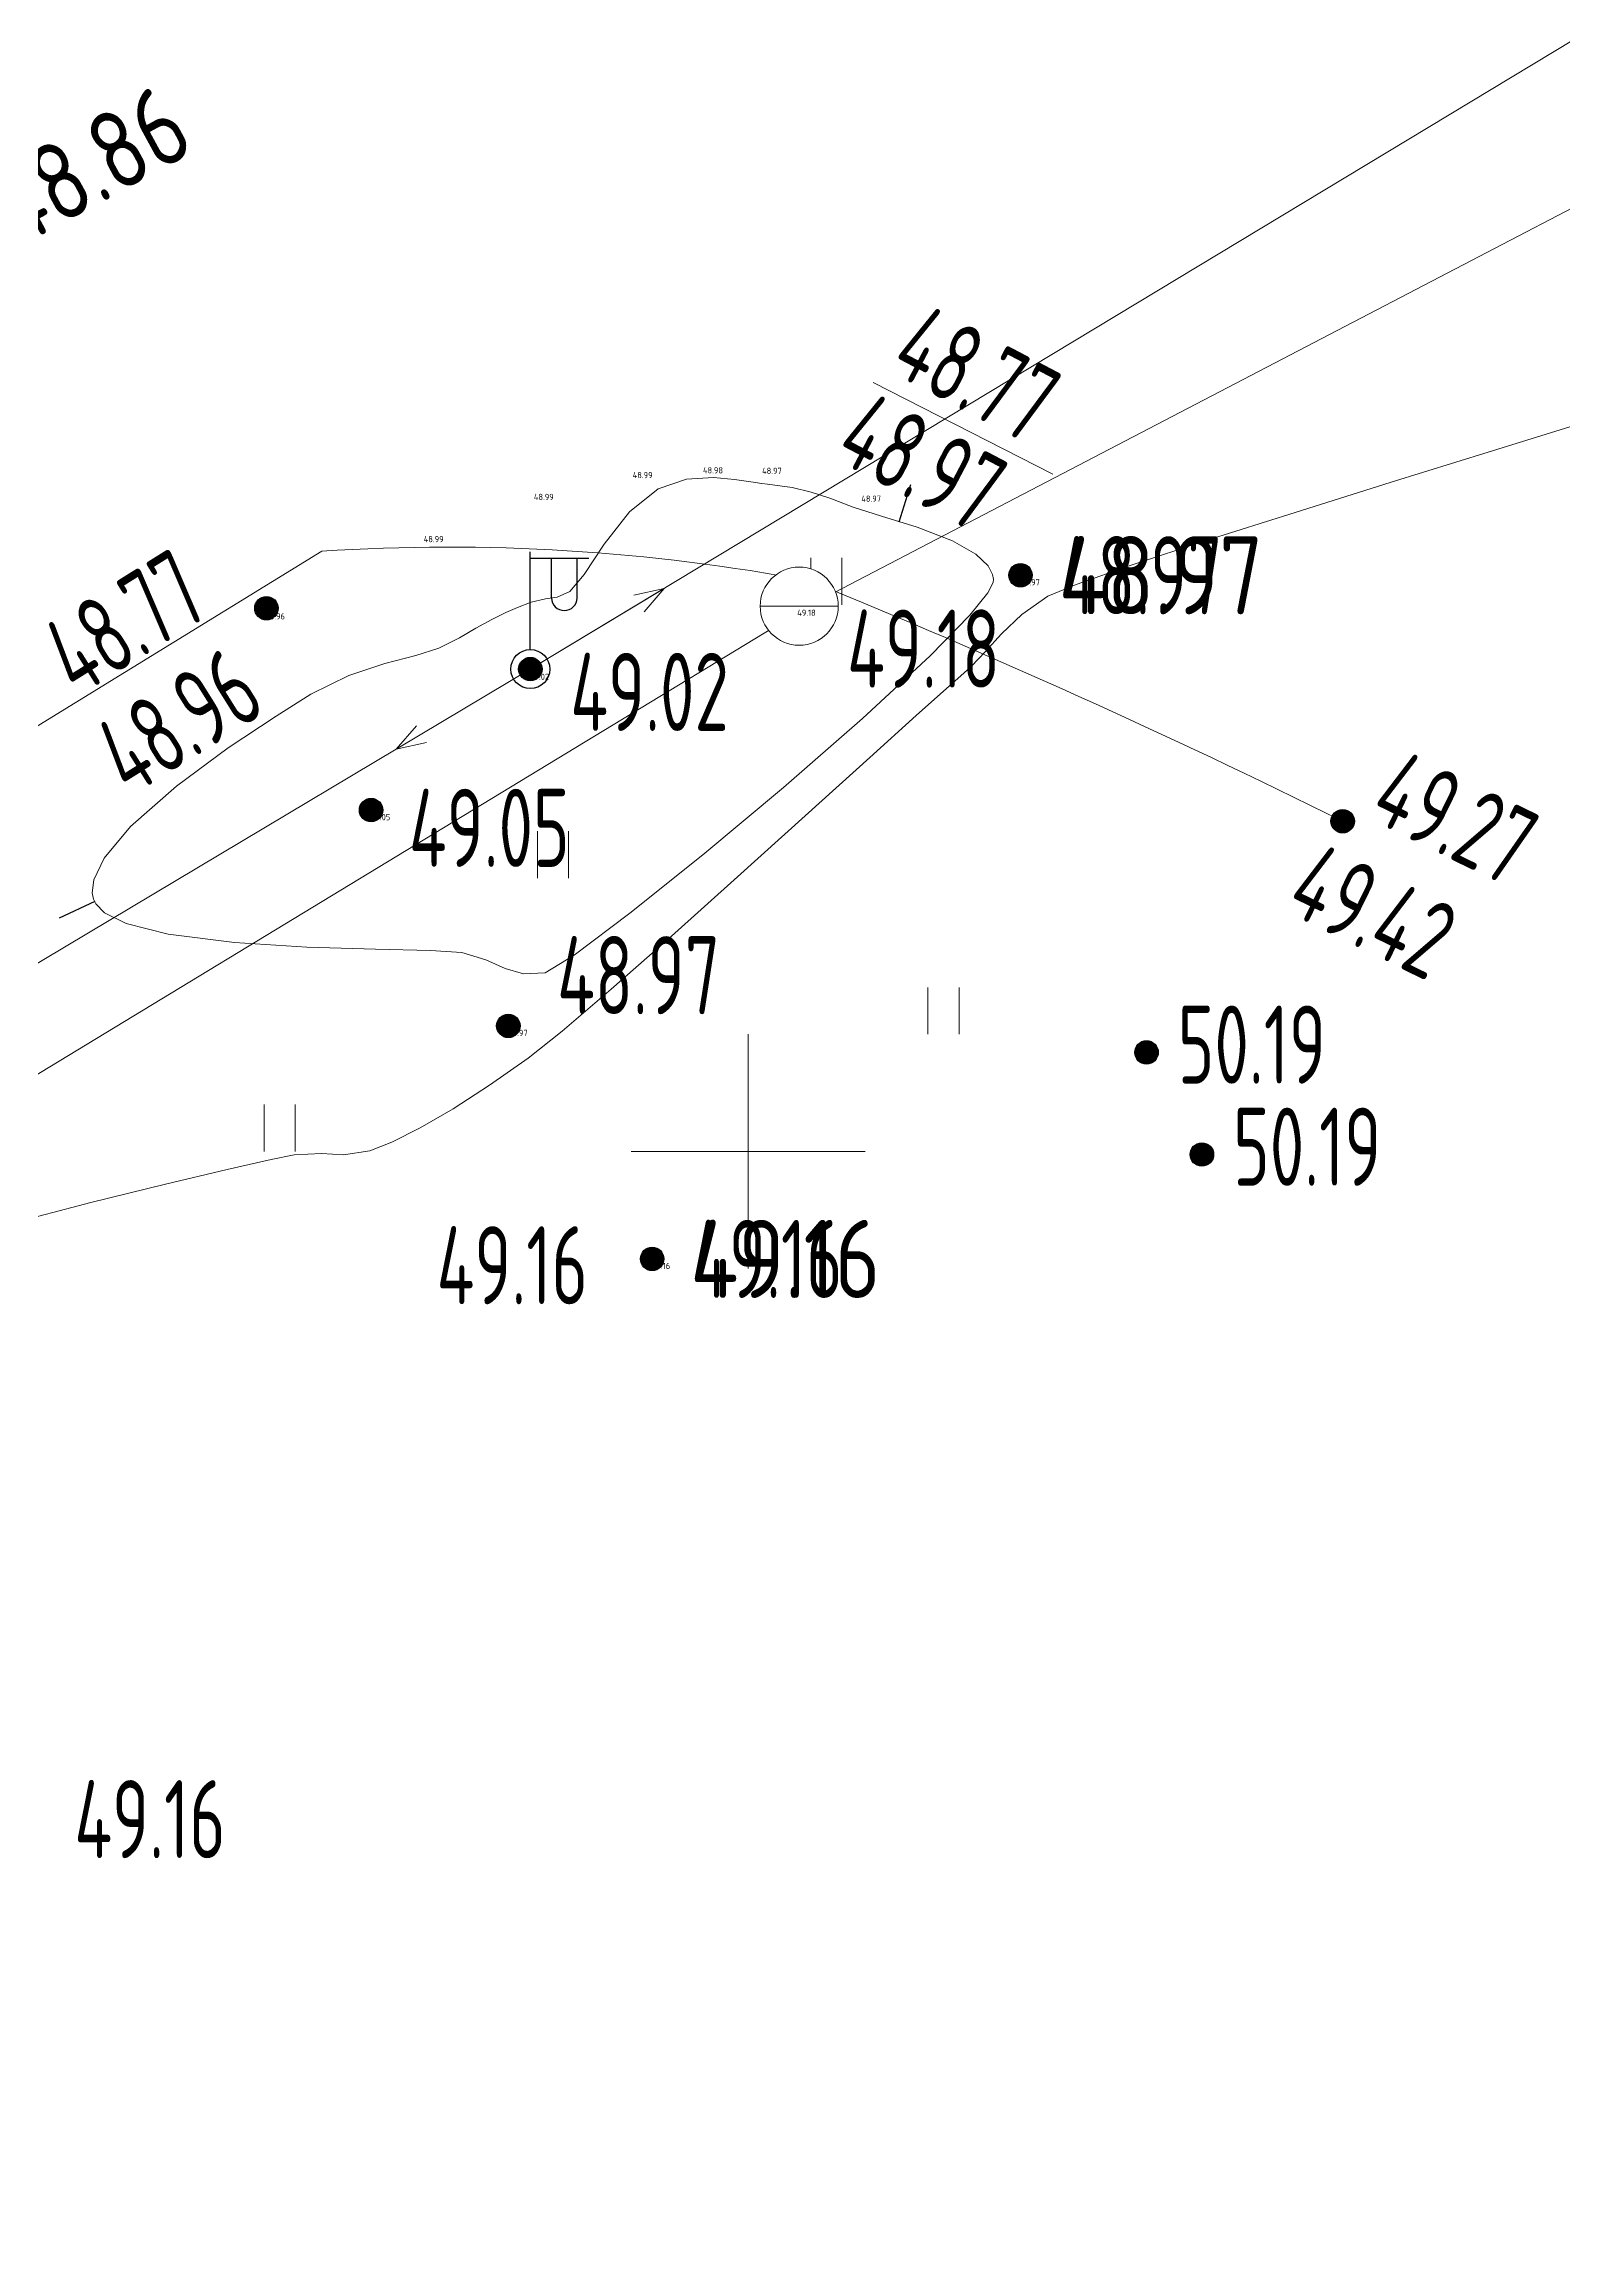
# Model space of a CAD drawing. Extents: x 1098675 to 1099684, y 381052 to 381453.
# Drawn here: x 1099290.98 to 1099310.45, y 381135.91 to 381164.18 of the extents above; entities that cross this region are included whole.
import ezdxf
from ezdxf.enums import TextEntityAlignment as Align

# ---------------------------------------------------------------- set-up
doc = ezdxf.new("R2010")
doc.units = 0
doc.header["$MEASUREMENT"] = 0
doc.set_wipeout_variables(frame=1)
doc.layers.add('С_ВЫСОТА', color=252, linetype='CONTINUOUS')
doc.layers.add('Съемка', color=253, linetype='CONTINUOUS', lineweight=20)
doc.styles.add('TOPO_D431', font='GOST2304A.ttf')
doc.styles.add('ГОСТ', font='GOST2304A.ttf', dxfattribs={"height": 2.5})
doc.linetypes.add('500_132_1', pattern='A,4,[3,Topography.shx,S=2.5,R=0,X=0,Y=0],4,-2', length=10)

# ---------------------------------------------------------------- blocks, each defined once
blk = doc.blocks.new('Съемка')
at = {"layer": 'Съемка', "linetype": 'Continuous', "lineweight": -2}
h = blk.add_hatch(color=8, dxfattribs=at)
h.dxf.hatch_style = 1
edge = h.paths.add_edge_path()
edge.add_arc((1099303.487, 381157.379), 0.15, 0, 360)
h = blk.add_hatch(color=8, dxfattribs=at)
h.dxf.hatch_style = 1
edge = h.paths.add_edge_path()
edge.add_arc((1099303.487, 381157.379), 0.15, 0, 360)
h = blk.add_hatch(color=8, dxfattribs=at)
h.dxf.hatch_style = 1
edge = h.paths.add_edge_path()
edge.add_arc((1099303.487, 381157.379), 0.15, 0, 360)
h = blk.add_hatch(color=8, dxfattribs=at)
h.dxf.hatch_style = 1
edge = h.paths.add_edge_path()
edge.add_arc((1099303.487, 381157.379), 0.15, 0, 360)
h = blk.add_hatch(color=8, dxfattribs=at)
h.dxf.hatch_style = 1
edge = h.paths.add_edge_path()
edge.add_arc((1099293.83, 381156.956), 0.15, 0, 360)
h = blk.add_hatch(color=8, dxfattribs=at)
h.dxf.hatch_style = 1
edge = h.paths.add_edge_path()
edge.add_arc((1099293.83, 381156.956), 0.15, 0, 360)
h = blk.add_hatch(color=8, dxfattribs=at)
h.dxf.hatch_style = 1
edge = h.paths.add_edge_path()
edge.add_arc((1099297.21, 381156.177), 0.15, 0, 360)
h = blk.add_hatch(color=8, dxfattribs=at)
h.dxf.hatch_style = 1
edge = h.paths.add_edge_path()
edge.add_arc((1099297.21, 381156.177), 0.15, 0, 360)
h = blk.add_hatch(color=8, dxfattribs=at)
h.dxf.hatch_style = 1
edge = h.paths.add_edge_path()
edge.add_arc((1099295.171, 381154.371), 0.15, 0, 360)
h = blk.add_hatch(color=8, dxfattribs=at)
h.dxf.hatch_style = 1
edge = h.paths.add_edge_path()
edge.add_arc((1099295.171, 381154.371), 0.15, 0, 360)
h = blk.add_hatch(color=8, dxfattribs=at)
h.dxf.hatch_style = 1
edge = h.paths.add_edge_path()
edge.add_arc((1099307.613, 381154.228), 0.15, 0, 360)
h = blk.add_hatch(color=8, dxfattribs=at)
h.dxf.hatch_style = 1
edge = h.paths.add_edge_path()
edge.add_arc((1099296.928, 381151.607), 0.15, 0, 360)
h = blk.add_hatch(color=8, dxfattribs=at)
h.dxf.hatch_style = 1
edge = h.paths.add_edge_path()
edge.add_arc((1099296.928, 381151.607), 0.15, 0, 360)
h = blk.add_hatch(color=8, dxfattribs=at)
h.dxf.hatch_style = 1
edge = h.paths.add_edge_path()
edge.add_arc((1099305.101, 381151.268), 0.15, 0, 360)
h = blk.add_hatch(color=8, dxfattribs=at)
h.dxf.hatch_style = 1
edge = h.paths.add_edge_path()
edge.add_arc((1099305.81, 381149.96), 0.15, 0, 360)
h = blk.add_hatch(color=8, dxfattribs=at)
h.dxf.hatch_style = 1
edge = h.paths.add_edge_path()
edge.add_arc((1099298.77, 381148.623), 0.15, 0, 360)
h = blk.add_hatch(color=8, dxfattribs=at)
h.dxf.hatch_style = 1
edge = h.paths.add_edge_path()
edge.add_arc((1099298.77, 381148.623), 0.15, 0, 360)
h = blk.add_hatch(color=8, dxfattribs=at)
h.dxf.hatch_style = 1
edge = h.paths.add_edge_path()
edge.add_arc((1099298.77, 381148.623), 0.15, 0, 360)
h = blk.add_hatch(color=8, dxfattribs=at)
h.dxf.hatch_style = 1
edge = h.paths.add_edge_path()
edge.add_arc((1099298.77, 381148.623), 0.15, 0, 360)
at = {"layer": 'Съемка', "color": 8, "linetype": 'Continuous', "lineweight": -2}
for p, q in [((1099297.21, 381156.427), (1099297.21, 381157.677)), ((1099297.96, 381157.592), (1099297.21, 381157.592)), ((1099297.479, 381157.086), (1099297.479, 381157.592)), ((1099297.81, 381157.086), (1099297.81, 381157.592))]:
    blk.add_line(p, q, dxfattribs=at)
at = {"layer": 'Съемка', "color": 8, "linetype": 'Continuous', "lineweight": 20}
for p, q in [((1099302.3, 381151.5), (1099302.3, 381152.1)), ((1099302.3, 381151.5), (1099302.3, 381152.1)), ((1099302.7, 381151.5), (1099302.7, 381152.1)), ((1099302.7, 381151.5), (1099302.7, 381152.1))]:
    blk.add_line(p, q, dxfattribs=at)
at = {"layer": 'Съемка', "color": 8, "linetype": '500_132_1', "ltscale": 0.5, "flags": 128}
blk.add_lwpolyline([(1099383.949, 381208.731), (1099326.921, 381172.344), (1099317.011, 381165.455), (1099300.8, 381157), (1099228.453, 381113.074)], dxfattribs=at)
at = {"layer": 'Съемка', "color": 8, "linetype": 'Continuous', "lineweight": 20}
for points in [[(1099271.394, 381160.454), (1099275.638, 381143.302), (1099297.21, 381156.177), (1099321.82, 381171.03)], [(1099300.8, 381157), (1099300.8, 381157.6)], [(1099301.2, 381157), (1099301.2, 381157.6)], [(1099297.21, 381156.177), (1099298.922, 381157.21)], [(1099298.537, 381157.123), (1099298.922, 381157.21), (1099298.666, 381156.909)], [(1099297.21, 381156.177), (1099295.493, 381155.152)], [(1099295.879, 381155.237), (1099295.493, 381155.152), (1099295.751, 381155.451)], [(1099297.3, 381153.5), (1099297.3, 381154.1)], [(1099297.7, 381153.5), (1099297.7, 381154.1)], [(1099293.8, 381150), (1099293.8, 381150.6)], [(1099294.2, 381150), (1099294.2, 381150.6)]]:
    blk.add_lwpolyline(points, dxfattribs=at)
at = {"layer": 'Съемка', "color": 8, "flags": 128}
for points in [[(1099301.599, 381159.849), (1099303.9, 381158.672)], [(1099312.443, 381159.884), (1099312.31, 381159.841), (1099312.008, 381159.745), (1099311.475, 381159.578), (1099310.645, 381159.32), (1099309.475, 381158.956), (1099308.233, 381158.57), (1099307.003, 381158.184), (1099305.866, 381157.822), (1099304.904, 381157.507), (1099304.201, 381157.262), (1099303.838, 381157.111), (1099303.505, 381156.877), (1099303.243, 381156.629), (1099303.034, 381156.398), (1099302.86, 381156.214)]]:
    blk.add_lwpolyline(points, dxfattribs=at)
at = {"layer": 'Съемка', "color": 8, "ltscale": 0.5, "flags": 128}
for points in [[(1099300.249, 381158.545), (1099300.176, 381158.554), (1099300.032, 381158.574), (1099299.825, 381158.604), (1099299.555, 381158.629), (1099299.212, 381158.608), (1099298.846, 381158.485), (1099298.478, 381158.19), (1099298.157, 381157.777), (1099297.899, 381157.389), (1099297.717, 381157.169), (1099297.554, 381157.099), (1099297.404, 381157.076), (1099297.221, 381157.033), (1099297.044, 381156.966), (1099296.898, 381156.9), (1099296.718, 381156.812), (1099296.514, 381156.7), (1099296.305, 381156.579), (1099296.039, 381156.447), (1099295.742, 381156.352), (1099295.345, 381156.248), (1099294.885, 381156.096), (1099294.401, 381155.856), (1099293.954, 381155.576), (1099293.339, 381155.168), (1099292.677, 381154.679), (1099292.089, 381154.16), (1099291.752, 381153.757), (1099291.619, 381153.479), (1099291.601, 381153.31), (1099291.616, 381153.232), (1099291.646, 381153.17), (1099291.756, 381153.057), (1099292.033, 381152.919), (1099292.571, 381152.782), (1099293.421, 381152.674), (1099294.349, 381152.617), (1099295.228, 381152.59), (1099295.931, 381152.574), (1099296.331, 381152.546), (1099296.641, 381152.452), (1099296.888, 381152.344), (1099297.124, 381152.273), (1099297.402, 381152.289), (1099297.772, 381152.515), (1099298.485, 381153.051), (1099299.419, 381153.798), (1099300.453, 381154.661), (1099301.464, 381155.543), (1099302.33, 381156.346), (1099302.837, 381156.867), (1099303.068, 381157.154), (1099303.136, 381157.285), (1099303.142, 381157.33), (1099303.129, 381157.389), (1099303.071, 381157.499), (1099302.917, 381157.648), (1099302.617, 381157.818), (1099302.162, 381157.993), (1099301.706, 381158.134), (1099301.345, 381158.251), (1099301.046, 381158.365), (1099300.807, 381158.445), (1099300.563, 381158.502), (1099300.249, 381158.545)], [(1099302.86, 381156.214), (1099302.761, 381156.126), (1099302.539, 381155.929), (1099302.153, 381155.582), (1099301.559, 381155.045), (1099300.731, 381154.297), (1099299.864, 381153.515), (1099299.016, 381152.757), (1099298.247, 381152.079), (1099297.616, 381151.54), (1099297.182, 381151.195), (1099296.687, 381150.848), (1099296.22, 381150.547), (1099295.799, 381150.301), (1099295.438, 381150.117), (1099295.154, 381150.006), (1099294.819, 381149.955), (1099294.536, 381149.972), (1099294.187, 381149.954), (1099293.893, 381149.895), (1099293.327, 381149.768), (1099292.54, 381149.582), (1099291.583, 381149.345), (1099290.51, 381149.065)]]:
    blk.add_lwpolyline(points, dxfattribs=at)
at = {"layer": 'Съемка', "color": 8, "linetype": 'Continuous', "lineweight": -2}
for points in [[(1099301.934, 381158.063), (1099302.081, 381158.541)], [(1099291.631, 381153.201), (1099291.178, 381152.988)]]:
    blk.add_lwpolyline(points, dxfattribs=at)
at = {"layer": 'Съемка', "color": 8, "linetype": 'Continuous', "ltscale": 0.5}
blk.add_lwpolyline([(1099250.221, 381120.912), (1099250.152, 381121.078, -0.050582), (1099249.253, 381123.887, -0.017166), (1099249.119, 381126.859), (1099249.139, 381128.841, -0.066599), (1099250.143, 381130.125), (1099251.091, 381130.816), (1099252.064, 381131.479), (1099260.641, 381136.813), (1099274.84, 381145.576), (1099294.542, 381157.687, -0.063419), (1099300.801, 381157.303, -0.018142), (1099307.613, 381154.228)], format="xyb", dxfattribs=at)
at = {"layer": 'Съемка', "color": 8, "linetype": 'Continuous', "lineweight": 20, "flags": 128}
for points in [[(1099307.463, 381154.228, 1), (1099307.763, 381154.228, 1)], [(1099304.951, 381151.268, 1), (1099305.251, 381151.268, 1)], [(1099305.66, 381149.96, 1), (1099305.96, 381149.96, 1)]]:
    blk.add_lwpolyline(points, format="xyb", close=True, dxfattribs=at)
for points in [[(1099300, 381151.5), (1099300, 381148.5)], [(1099298.5, 381150), (1099301.5, 381150)]]:
    blk.add_lwpolyline(points, dxfattribs=at)
at = {"layer": 'Съемка', "color": 8, "linetype": 'Continuous', "lineweight": -2}
for centre, radius in [((1099303.487, 381157.379), 0.15), ((1099303.487, 381157.379), 0.15), ((1099303.487, 381157.379), 0.15), ((1099303.487, 381157.379), 0.15), ((1099293.83, 381156.956), 0.15), ((1099293.83, 381156.956), 0.15), ((1099297.21, 381156.177), 0.25), ((1099297.21, 381156.177), 0.15), ((1099297.21, 381156.177), 0.15), ((1099297.21, 381156.177), 0.025), ((1099295.171, 381154.371), 0.15), ((1099295.171, 381154.371), 0.15), ((1099307.613, 381154.228), 0.15), ((1099296.928, 381151.607), 0.15), ((1099296.928, 381151.607), 0.15), ((1099305.101, 381151.268), 0.15), ((1099305.81, 381149.96), 0.15), ((1099298.77, 381148.623), 0.15), ((1099298.77, 381148.623), 0.15), ((1099298.77, 381148.623), 0.15), ((1099298.77, 381148.623), 0.15)]:
    blk.add_circle(centre, radius, dxfattribs=at)
blk.add_arc((1099297.645, 381157.093), 0.166, 182.1567, 357.8433, dxfattribs=at)
at = {"layer": 'Съемка', "color": 8, "linetype": 'Continuous', "lineweight": 30, "style": 'ГОСТ'}
blk.add_text('48.86', height=1, rotation=28.5973, dxfattribs=at).set_placement((1099290.631, 381161.556))
at = {"layer": 'Съемка', "color": 8, "style": 'ГОСТ', "width": 0.8}
for s, rotation, p in [('48.77', 332.2391, (1099301.778, 381160)), ('48.97', 332.2391, (1099301.071, 381158.878)), ('48.77', 31.9904, (1099291.407, 381155.808)), ('48.96', 31.9904, (1099292.078, 381154.529))]:
    blk.add_text(s, height=1, rotation=rotation, dxfattribs=at).set_placement(p)
at = {"layer": 'Съемка', "color": 8, "linetype": 'Continuous', "lineweight": 30, "style": 'ГОСТ', "width": 0.8}
for s, p in [('48.97', (1099303.987, 381156.879)), ('49.18', (1099301.266, 381155.939)), ('49.16', (1099299.27, 381148.123))]:
    blk.add_text(s, height=1, dxfattribs=at).set_placement(p)
at = {"layer": 'Съемка', "color": 8, "linetype": 'Continuous', "lineweight": 30, "style": 'ГОСТ'}
for s, p in [('48.97', (1099303.987, 381156.879)), ('49.16', (1099299.27, 381148.123))]:
    blk.add_text(s, height=1, dxfattribs=at).set_placement(p)
at = {"layer": 'Съемка', "color": 8, "lineweight": 30, "style": 'ГОСТ', "width": 0.8}
for s, p in [('49.02', (1099297.721, 381155.385)), ('49.05', (1099295.654, 381153.644)), ('48.97', (1099297.553, 381151.757)), ('49.16', (1099296.009, 381148.042)), ('49.16', (1099291.37, 381140.948))]:
    blk.add_text(s, height=1, dxfattribs=at).set_placement(p)
at = {"layer": 'Съемка', "color": 8, "linetype": 'Continuous', "lineweight": 15, "ltscale": 0.5, "style": 'ГОСТ', "width": 0.8}
for s, p in [('49.27', (1099307.916, 381154.273)), ('49.27', (1099307.916, 381154.273)), ('49.42', (1099306.846, 381153.085)), ('49.42', (1099306.846, 381153.085))]:
    blk.add_text(s, height=1, rotation=333.9191, dxfattribs=at).set_placement(p)
for p in [(1099305.501, 381150.868), (1099305.501, 381150.868), (1099306.21, 381149.56), (1099306.21, 381149.56)]:
    blk.add_text('50.19', height=1, dxfattribs=at).set_placement(p)
at = {"color": 8, "linetype": 'Continuous', "lineweight": 20}
blk.add_wipeout([(1099300.604, 381157.483), (1099300.508, 381157.464), (1099300.417, 381157.426), (1099300.335, 381157.371), (1099300.265, 381157.301), (1099300.21, 381157.22), (1099300.173, 381157.129), (1099300.153, 381157.032), (1099300.153, 381156.934), (1099300.173, 381156.837), (1099300.21, 381156.746), (1099300.265, 381156.664), (1099300.335, 381156.594), (1099300.417, 381156.54), (1099300.508, 381156.502), (1099300.604, 381156.483), (1099300.703, 381156.483), (1099300.799, 381156.502), (1099300.89, 381156.54), (1099300.972, 381156.594), (1099301.042, 381156.664), (1099301.097, 381156.746), (1099301.134, 381156.837), (1099301.153, 381156.934), (1099301.153, 381157.032), (1099301.134, 381157.129), (1099301.097, 381157.22), (1099301.042, 381157.301), (1099300.972, 381157.371), (1099300.89, 381157.426), (1099300.799, 381157.464), (1099300.703, 381157.483)], dxfattribs=at).dxf.layer = 'Съемка'
at = {"layer": 'Съемка', "color": 8, "linetype": 'Continuous', "lineweight": 20}
blk.add_line((1099300.153, 381156.983), (1099301.153, 381156.983), dxfattribs=at)
blk.add_circle((1099300.653, 381156.983), 0.5, dxfattribs=at)

msp = doc.modelspace()

# ---------------------------------------------------------------- block references
at = {"layer": 'Съемка', "color": 6, "lineweight": 30}
msp.add_blockref('Съемка', (0, 0), dxfattribs=at)

# ---------------------------------------------------------------- next in the draw order: texts
at = {"layer": 'С_ВЫСОТА', "color": 1, "style": 'TOPO_D431'}
for s, p in [('48.99', (1099298.521, 381158.662)), ('48.99', (1099298.521, 381158.662)), ('48.98', (1099299.421, 381158.723)), ('48.98', (1099299.421, 381158.723)), ('48.97', (1099300.178, 381158.716)), ('48.97', (1099300.178, 381158.716)), ('48.99', (1099297.255, 381158.382)), ('48.99', (1099297.255, 381158.382)), ('48.97', (1099301.449, 381158.36)), ('48.97', (1099301.449, 381158.36)), ('48.99', (1099295.845, 381157.842)), ('48.99', (1099295.845, 381157.842)), ('48.97', (1099303.484, 381157.289)), ('48.97', (1099303.484, 381157.289)), ('48.96', (1099293.814, 381156.853)), ('48.96', (1099293.814, 381156.853)), ('49.18', (1099300.628, 381156.899)), ('49.18', (1099300.628, 381156.899)), ('49.02', (1099297.205, 381156.079)), ('49.02', (1099297.205, 381156.079)), ('49.05', (1099295.168, 381154.281)), ('49.05', (1099295.168, 381154.281)), ('48.97', (1099296.924, 381151.517)), ('48.97', (1099296.924, 381151.517)), ('49.16', (1099298.767, 381148.533)), ('49.16', (1099298.767, 381148.533))]:
    msp.add_text(s, height=0.08, dxfattribs=at).set_placement(p, align=Align.MIDDLE_LEFT)

doc.saveas('drawing.dxf')
